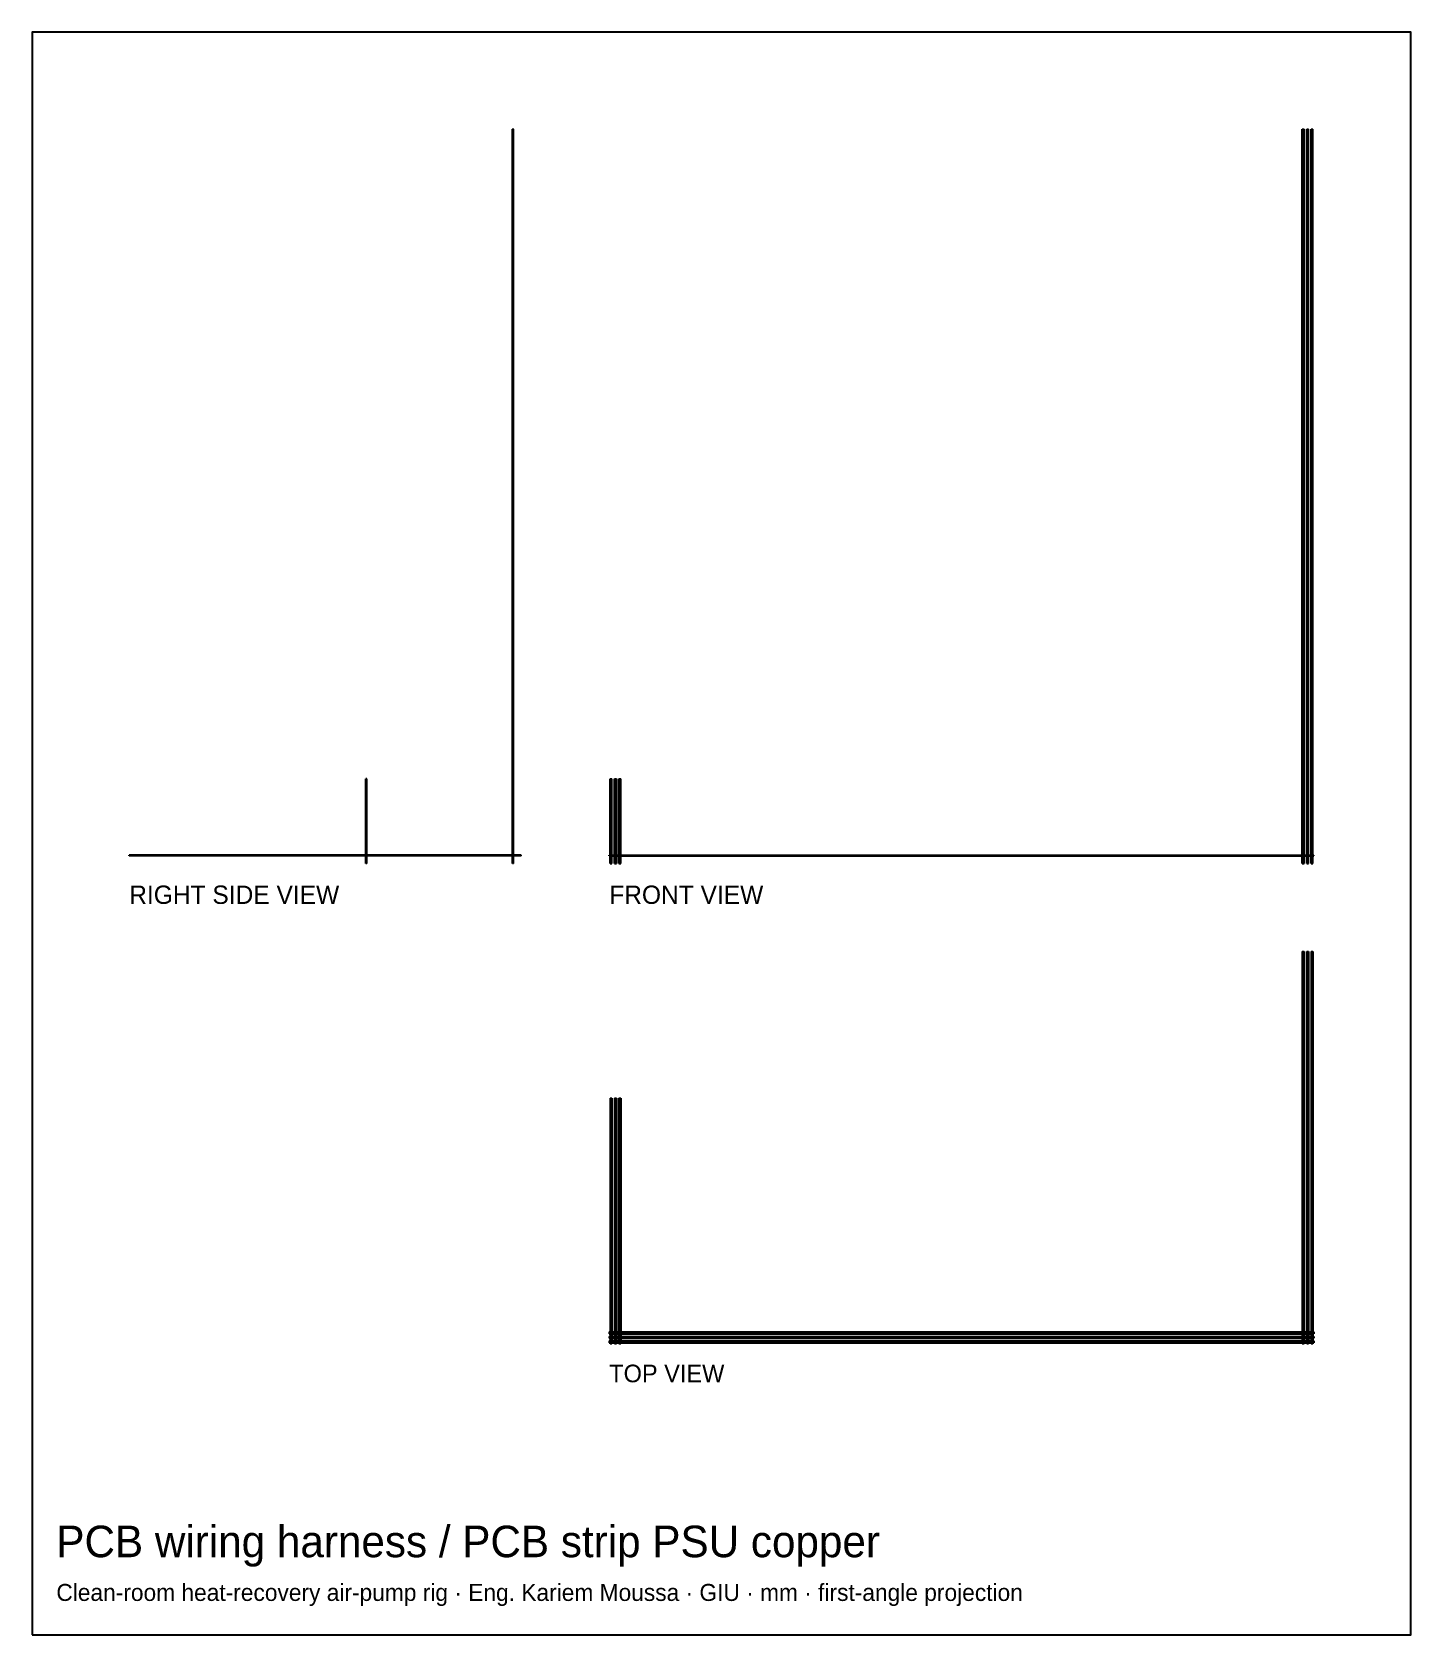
# Model space of a CAD drawing. Header units: millimetres. Extents: x -585 to -82, y -273 to 312.
import ezdxf

# ---------------------------------------------------------------- set-up
doc = ezdxf.new("R2010")
doc.units = ezdxf.units.MM
for name, color, linetype in [('BORDER', 7, 'Continuous'), ('HIDDEN', 8, 'Continuous'), ('TEXT', 5, 'Continuous'), ('VISIBLE', 7, 'Continuous')]:
    doc.layers.add(name, color=color, linetype=linetype)

msp = doc.modelspace()

# ---------------------------------------------------------------- linework, layer by layer
at = {"layer": 'BORDER'}
msp.add_lwpolyline([(-584.8544, -273.2128), (-81.7008, -273.2128), (-81.7008, 311.6992), (-584.8544, 311.6992)], close=True, dxfattribs=at)
at = {"layer": 'HIDDEN'}
for points in [[(-409.1552, 276.25), (-409.5052, 276.25)], [(-409.5052, 8.29), (-409.5052, 276.25)], [(-409.1552, 276.25), (-409.5052, 276.25)], [(-409.5052, 8.29), (-409.5052, 276.25)], [(-409.1552, 276.25), (-409.5052, 276.25)], [(-409.5052, 8.29), (-409.5052, 276.25)], [(-409.1552, 276.25), (-409.5052, 276.25)], [(-409.5052, 8.29), (-409.5052, 276.25)], [(-409.1552, 276.25), (-409.5052, 276.25)], [(-409.5052, 8.29), (-409.5052, 276.25)], [(-409.1552, 8.29), (-409.1552, 276.25)], [(-409.1552, 8.29), (-409.1552, 276.25)], [(-409.1552, 8.29), (-409.1552, 276.25)], [(-409.1552, 8.29), (-409.1552, 276.25)], [(-409.1552, 8.29), (-409.1552, 276.25)], [(-121.35, 276.25), (-120.65, 276.25)], [(-121.35, 8.29), (-121.35, 276.25)], [(-120.65, 8.29), (-120.65, 276.25)], [(-119.75, 276.25), (-119.05, 276.25)], [(-119.75, 8.29), (-119.75, 276.25)], [(-119.05, 8.29), (-119.05, 276.25)], [(-118.15, 276.25), (-117.45, 276.25)], [(-118.15, 8.29), (-118.15, 276.25)], [(-117.45, 8.29), (-117.45, 276.25)], [(-462.6552, 39.25), (-463.0052, 39.25)], [(-463.0052, 8.29), (-463.0052, 39.25)], [(-462.6552, 39.25), (-463.0052, 39.25)], [(-463.0052, 8.29), (-463.0052, 39.25)], [(-462.6552, 39.25), (-463.0052, 39.25)], [(-463.0052, 8.29), (-463.0052, 39.25)], [(-462.6552, 39.25), (-463.0052, 39.25)], [(-463.0052, 8.29), (-463.0052, 39.25)], [(-462.6552, 39.25), (-463.0052, 39.25)], [(-463.0052, 8.29), (-463.0052, 39.25)], [(-462.6552, 8.29), (-462.6552, 39.25)], [(-462.6552, 8.29), (-462.6552, 39.25)], [(-462.6552, 8.29), (-462.6552, 39.25)], [(-462.6552, 8.29), (-462.6552, 39.25)], [(-462.6552, 8.29), (-462.6552, 39.25)], [(-373.95, 39.25), (-373.25, 39.25)], [(-373.95, 8.29), (-373.95, 39.25)], [(-373.25, 8.29), (-373.25, 39.25)], [(-372.35, 39.25), (-371.65, 39.25)], [(-372.35, 8.29), (-372.35, 39.25)], [(-371.65, 8.29), (-371.65, 39.25)], [(-370.75, 39.25), (-370.05, 39.25)], [(-370.75, 8.29), (-370.75, 39.25)], [(-370.05, 8.29), (-370.05, 39.25)], [(-406.4052, 11.39), (-549.4052, 11.39)], [(-549.4052, 11.04), (-549.4052, 11.39)], [(-406.4052, 11.39), (-549.4052, 11.39)], [(-549.4052, 11.04), (-549.4052, 11.39)], [(-406.4052, 11.39), (-549.4052, 11.39)], [(-549.4052, 11.04), (-549.4052, 11.39)], [(-406.4052, 11.39), (-549.4052, 11.39)], [(-549.4052, 11.04), (-549.4052, 11.39)], [(-406.4052, 11.39), (-549.4052, 11.39)], [(-549.4052, 11.04), (-549.4052, 11.39)], [(-459.9052, 11.39), (-549.4052, 11.39)], [(-549.4052, 11.04), (-549.4052, 11.39)], [(-459.9052, 11.39), (-549.4052, 11.39)], [(-549.4052, 11.04), (-549.4052, 11.39)], [(-459.9052, 11.39), (-549.4052, 11.39)], [(-549.4052, 11.04), (-549.4052, 11.39)], [(-459.9052, 11.39), (-549.4052, 11.39)], [(-549.4052, 11.04), (-549.4052, 11.39)], [(-459.9052, 11.39), (-549.4052, 11.39)], [(-549.4052, 11.04), (-549.4052, 11.39)], [(-459.9052, 11.39), (-549.4052, 11.39)], [(-549.4052, 11.04), (-549.4052, 11.39)], [(-406.4052, 11.04), (-549.4052, 11.04)], [(-406.4052, 11.04), (-549.4052, 11.04)], [(-406.4052, 11.04), (-549.4052, 11.04)], [(-406.4052, 11.04), (-549.4052, 11.04)], [(-406.4052, 11.04), (-549.4052, 11.04)], [(-459.9052, 11.04), (-549.4052, 11.04)], [(-459.9052, 11.04), (-549.4052, 11.04)], [(-459.9052, 11.04), (-549.4052, 11.04)], [(-459.9052, 11.04), (-549.4052, 11.04)], [(-459.9052, 11.04), (-549.4052, 11.04)], [(-459.9052, 11.04), (-549.4052, 11.04)], [(-548.4052, 11.39), (-549.1052, 11.39)], [(-549.1052, 11.04), (-549.1052, 11.39)], [(-548.4052, 11.04), (-549.1052, 11.04)], [(-548.4052, 11.04), (-548.4052, 11.39)], [(-546.8052, 11.39), (-547.5052, 11.39)], [(-547.5052, 11.04), (-547.5052, 11.39)], [(-546.8052, 11.04), (-547.5052, 11.04)], [(-546.8052, 11.04), (-546.8052, 11.39)], [(-545.2052, 11.39), (-545.9052, 11.39)], [(-545.9052, 11.04), (-545.9052, 11.39)], [(-545.2052, 11.04), (-545.9052, 11.04)], [(-545.2052, 11.04), (-545.2052, 11.39)], [(-463.0052, 11.04), (-463.0052, 11.39)], [(-462.6552, 8.29), (-463.0052, 8.29)], [(-462.6552, 8.29), (-463.0052, 8.29)], [(-462.6552, 8.29), (-463.0052, 8.29)], [(-462.6552, 8.29), (-463.0052, 8.29)], [(-462.6552, 8.29), (-463.0052, 8.29)], [(-462.6552, 11.04), (-462.6552, 11.39)], [(-459.9052, 11.04), (-459.9052, 11.39)], [(-459.9052, 11.04), (-459.9052, 11.39)], [(-459.9052, 11.04), (-459.9052, 11.39)], [(-459.9052, 11.04), (-459.9052, 11.39)], [(-459.9052, 11.04), (-459.9052, 11.39)], [(-459.9052, 11.04), (-459.9052, 11.39)], [(-409.1552, 8.29), (-409.5052, 8.29)], [(-409.1552, 8.29), (-409.5052, 8.29)], [(-409.1552, 8.29), (-409.5052, 8.29)], [(-409.1552, 8.29), (-409.5052, 8.29)], [(-409.1552, 8.29), (-409.5052, 8.29)], [(-406.4052, 11.04), (-406.4052, 11.39)], [(-406.4052, 11.04), (-406.4052, 11.39)], [(-406.4052, 11.04), (-406.4052, 11.39)], [(-406.4052, 11.04), (-406.4052, 11.39)], [(-406.4052, 11.04), (-406.4052, 11.39)], [(-374.25, 11.39), (-117.15, 11.39)], [(-374.25, 11.39), (-117.15, 11.39)], [(-374.25, 11.04), (-374.25, 11.39)], [(-374.25, 11.04), (-374.25, 11.39)], [(-374.25, 11.39), (-117.15, 11.39)], [(-374.25, 11.39), (-117.15, 11.39)], [(-374.25, 11.04), (-374.25, 11.39)], [(-374.25, 11.04), (-374.25, 11.39)], [(-374.25, 11.39), (-117.15, 11.39)], [(-374.25, 11.04), (-374.25, 11.39)], [(-374.25, 11.04), (-117.15, 11.04)], [(-374.25, 11.04), (-117.15, 11.04)], [(-374.25, 11.04), (-117.15, 11.04)], [(-374.25, 11.04), (-117.15, 11.04)], [(-374.25, 11.04), (-117.15, 11.04)], [(-373.95, 11.39), (-373.25, 11.39)], [(-373.95, 11.04), (-373.95, 11.39)], [(-373.95, 11.04), (-373.95, 11.39)], [(-373.95, 11.04), (-373.25, 11.04)], [(-373.95, 8.29), (-373.25, 8.29)], [(-373.25, 11.04), (-373.25, 11.39)], [(-373.25, 11.04), (-373.25, 11.39)], [(-372.35, 11.39), (-371.65, 11.39)], [(-372.35, 11.04), (-372.35, 11.39)], [(-372.35, 11.04), (-372.35, 11.39)], [(-372.35, 11.04), (-371.65, 11.04)], [(-372.35, 8.29), (-371.65, 8.29)], [(-371.65, 11.04), (-371.65, 11.39)], [(-371.65, 11.04), (-371.65, 11.39)], [(-370.75, 11.39), (-370.05, 11.39)], [(-370.75, 11.04), (-370.75, 11.39)], [(-370.75, 11.04), (-370.75, 11.39)], [(-370.75, 11.04), (-370.05, 11.04)], [(-370.75, 8.29), (-370.05, 8.29)], [(-370.05, 11.04), (-370.05, 11.39)], [(-370.05, 11.04), (-370.05, 11.39)], [(-121.35, 11.04), (-121.35, 11.39)], [(-121.35, 11.39), (-120.65, 11.39)], [(-121.35, 11.04), (-121.35, 11.39)], [(-121.35, 11.04), (-120.65, 11.04)], [(-121.35, 8.29), (-120.65, 8.29)], [(-120.65, 11.04), (-120.65, 11.39)], [(-120.65, 11.04), (-120.65, 11.39)], [(-119.75, 11.04), (-119.75, 11.39)], [(-119.75, 11.39), (-119.05, 11.39)], [(-119.75, 11.04), (-119.75, 11.39)], [(-119.75, 11.04), (-119.05, 11.04)], [(-119.75, 8.29), (-119.05, 8.29)], [(-119.05, 11.04), (-119.05, 11.39)], [(-119.05, 11.04), (-119.05, 11.39)], [(-118.15, 11.04), (-118.15, 11.39)], [(-118.15, 11.39), (-117.45, 11.39)], [(-118.15, 11.04), (-118.15, 11.39)], [(-118.15, 11.04), (-117.45, 11.04)], [(-118.15, 8.29), (-117.45, 8.29)], [(-117.45, 11.04), (-117.45, 11.39)], [(-117.45, 11.04), (-117.45, 11.39)], [(-117.15, 11.04), (-117.15, 11.39)], [(-117.15, 11.04), (-117.15, 11.39)], [(-117.15, 11.04), (-117.15, 11.39)], [(-117.15, 11.04), (-117.15, 11.39)], [(-117.15, 11.04), (-117.15, 11.39)], [(-121.35, -23.8652), (-120.65, -23.8652)], [(-121.35, -23.8652), (-121.35, -166.8652)], [(-121.35, -26.6152), (-120.65, -26.6152)], [(-121.35, -26.6152), (-121.35, -26.9652)], [(-121.35, -26.9652), (-120.65, -26.9652)], [(-120.65, -23.8652), (-120.65, -166.8652)], [(-120.65, -26.6152), (-120.65, -26.9652)], [(-119.75, -23.8652), (-119.05, -23.8652)], [(-119.75, -23.8652), (-119.75, -166.8652)], [(-119.75, -26.6152), (-119.05, -26.6152)], [(-119.75, -26.6152), (-119.75, -26.9652)], [(-119.75, -26.9652), (-119.05, -26.9652)], [(-119.05, -23.8652), (-119.05, -166.8652)], [(-119.05, -26.6152), (-119.05, -26.9652)], [(-118.15, -23.8652), (-117.45, -23.8652)], [(-118.15, -23.8652), (-118.15, -166.8652)], [(-118.15, -26.6152), (-117.45, -26.6152)], [(-118.15, -26.6152), (-118.15, -26.9652)], [(-118.15, -26.9652), (-117.45, -26.9652)], [(-117.45, -23.8652), (-117.45, -166.8652)], [(-117.45, -26.6152), (-117.45, -26.9652)], [(-373.95, -77.3652), (-373.25, -77.3652)], [(-373.95, -77.3652), (-373.95, -166.8652)], [(-373.95, -80.1152), (-373.25, -80.1152)], [(-373.95, -80.1152), (-373.95, -80.4652)], [(-373.95, -80.4652), (-373.25, -80.4652)], [(-373.25, -77.3652), (-373.25, -166.8652)], [(-373.25, -80.1152), (-373.25, -80.4652)], [(-372.35, -77.3652), (-371.65, -77.3652)], [(-372.35, -77.3652), (-372.35, -166.8652)], [(-372.35, -80.1152), (-371.65, -80.1152)], [(-372.35, -80.1152), (-372.35, -80.4652)], [(-372.35, -80.4652), (-371.65, -80.4652)], [(-371.65, -77.3652), (-371.65, -166.8652)], [(-371.65, -80.1152), (-371.65, -80.4652)], [(-370.75, -77.3652), (-370.05, -77.3652)], [(-370.75, -77.3652), (-370.75, -166.8652)], [(-370.75, -80.1152), (-370.05, -80.1152)], [(-370.75, -80.1152), (-370.75, -80.4652)], [(-370.75, -80.4652), (-370.05, -80.4652)], [(-370.05, -77.3652), (-370.05, -166.8652)], [(-370.05, -80.1152), (-370.05, -80.4652)], [(-374.25, -162.6652), (-117.15, -162.6652)], [(-374.25, -162.6652), (-374.25, -163.3652)], [(-374.25, -163.3652), (-117.15, -163.3652)], [(-117.15, -162.6652), (-117.15, -163.3652)], [(-374.25, -164.2652), (-117.15, -164.2652)], [(-374.25, -164.2652), (-374.25, -164.9652)], [(-374.25, -164.9652), (-117.15, -164.9652)], [(-374.25, -165.8652), (-117.15, -165.8652)], [(-374.25, -165.8652), (-374.25, -166.5652)], [(-374.25, -166.5652), (-117.15, -166.5652)], [(-373.95, -166.8652), (-373.25, -166.8652)], [(-372.35, -166.8652), (-371.65, -166.8652)], [(-370.75, -166.8652), (-370.05, -166.8652)], [(-121.35, -166.8652), (-120.65, -166.8652)], [(-119.75, -166.8652), (-119.05, -166.8652)], [(-118.15, -166.8652), (-117.45, -166.8652)], [(-117.15, -164.2652), (-117.15, -164.9652)], [(-117.15, -165.8652), (-117.15, -166.5652)]]:
    msp.add_lwpolyline(points, dxfattribs=at)
at = {"layer": 'VISIBLE'}
for points in [[(-409.1552, 276.25), (-409.5052, 276.25)], [(-409.5052, 8.29), (-409.5052, 276.25)], [(-409.1552, 8.29), (-409.1552, 276.25)], [(-121.35, 276.25), (-120.65, 276.25)], [(-121.35, 11.39), (-121.35, 276.25)], [(-120.65, 11.39), (-120.65, 276.25)], [(-119.75, 276.25), (-119.05, 276.25)], [(-119.75, 11.39), (-119.75, 276.25)], [(-119.05, 11.39), (-119.05, 276.25)], [(-118.15, 276.25), (-117.45, 276.25)], [(-118.15, 11.39), (-118.15, 276.25)], [(-117.45, 11.39), (-117.45, 276.25)], [(-462.6552, 39.25), (-463.0052, 39.25)], [(-463.0052, 11.39), (-463.0052, 39.25)], [(-462.6552, 11.39), (-462.6552, 39.25)], [(-373.95, 39.25), (-373.25, 39.25)], [(-373.95, 11.39), (-373.95, 39.25)], [(-373.25, 11.39), (-373.25, 39.25)], [(-372.35, 39.25), (-371.65, 39.25)], [(-372.35, 11.39), (-372.35, 39.25)], [(-371.65, 11.39), (-371.65, 39.25)], [(-370.75, 39.25), (-370.05, 39.25)], [(-370.75, 11.39), (-370.75, 39.25)], [(-370.05, 11.39), (-370.05, 39.25)], [(-406.4052, 11.39), (-549.4052, 11.39)], [(-549.4052, 11.04), (-549.4052, 11.39)], [(-406.4052, 11.04), (-549.4052, 11.04)], [(-548.4052, 11.39), (-549.1052, 11.39)], [(-549.1052, 11.04), (-549.1052, 11.39)], [(-548.4052, 11.04), (-549.1052, 11.04)], [(-548.4052, 11.04), (-548.4052, 11.39)], [(-546.8052, 11.39), (-547.5052, 11.39)], [(-547.5052, 11.04), (-547.5052, 11.39)], [(-546.8052, 11.04), (-547.5052, 11.04)], [(-546.8052, 11.04), (-546.8052, 11.39)], [(-545.2052, 11.39), (-545.9052, 11.39)], [(-545.9052, 11.04), (-545.9052, 11.39)], [(-545.2052, 11.04), (-545.9052, 11.04)], [(-545.2052, 11.04), (-545.2052, 11.39)], [(-463.0052, 8.29), (-463.0052, 11.04)], [(-462.6552, 8.29), (-463.0052, 8.29)], [(-462.6552, 8.29), (-462.6552, 11.04)], [(-409.1552, 8.29), (-409.5052, 8.29)], [(-406.4052, 11.04), (-406.4052, 11.39)], [(-374.25, 11.39), (-117.15, 11.39)], [(-374.25, 11.04), (-374.25, 11.39)], [(-374.25, 11.04), (-117.15, 11.04)], [(-373.95, 11.39), (-373.25, 11.39)], [(-373.95, 11.04), (-373.95, 11.39)], [(-373.95, 11.04), (-373.25, 11.04)], [(-373.95, 8.29), (-373.95, 11.04)], [(-373.95, 8.29), (-373.25, 8.29)], [(-373.25, 11.04), (-373.25, 11.39)], [(-373.25, 8.29), (-373.25, 11.04)], [(-372.35, 11.39), (-371.65, 11.39)], [(-372.35, 11.04), (-372.35, 11.39)], [(-372.35, 11.04), (-371.65, 11.04)], [(-372.35, 8.29), (-372.35, 11.04)], [(-372.35, 8.29), (-371.65, 8.29)], [(-371.65, 11.04), (-371.65, 11.39)], [(-371.65, 8.29), (-371.65, 11.04)], [(-370.75, 11.39), (-370.05, 11.39)], [(-370.75, 11.04), (-370.75, 11.39)], [(-370.75, 11.04), (-370.05, 11.04)], [(-370.75, 8.29), (-370.75, 11.04)], [(-370.75, 8.29), (-370.05, 8.29)], [(-370.05, 11.04), (-370.05, 11.39)], [(-370.05, 8.29), (-370.05, 11.04)], [(-121.35, 11.39), (-120.65, 11.39)], [(-121.35, 11.04), (-121.35, 11.39)], [(-121.35, 8.29), (-121.35, 11.04)], [(-121.35, 11.04), (-120.65, 11.04)], [(-121.35, 8.29), (-120.65, 8.29)], [(-120.65, 11.04), (-120.65, 11.39)], [(-120.65, 8.29), (-120.65, 11.04)], [(-119.75, 11.39), (-119.05, 11.39)], [(-119.75, 11.04), (-119.75, 11.39)], [(-119.75, 8.29), (-119.75, 11.04)], [(-119.75, 11.04), (-119.05, 11.04)], [(-119.75, 8.29), (-119.05, 8.29)], [(-119.05, 11.04), (-119.05, 11.39)], [(-119.05, 8.29), (-119.05, 11.04)], [(-118.15, 11.39), (-117.45, 11.39)], [(-118.15, 11.04), (-118.15, 11.39)], [(-118.15, 8.29), (-118.15, 11.04)], [(-118.15, 11.04), (-117.45, 11.04)], [(-118.15, 8.29), (-117.45, 8.29)], [(-117.45, 11.04), (-117.45, 11.39)], [(-117.45, 8.29), (-117.45, 11.04)], [(-117.15, 11.04), (-117.15, 11.39)], [(-121.35, -23.8652), (-120.65, -23.8652)], [(-121.35, -23.8652), (-121.35, -166.8652)], [(-121.35, -26.6152), (-120.65, -26.6152)], [(-121.35, -26.6152), (-121.35, -26.9652)], [(-121.35, -26.9652), (-120.65, -26.9652)], [(-120.65, -23.8652), (-120.65, -166.8652)], [(-120.65, -26.6152), (-120.65, -26.9652)], [(-119.75, -23.8652), (-119.05, -23.8652)], [(-119.75, -23.8652), (-119.75, -166.8652)], [(-119.75, -26.6152), (-119.05, -26.6152)], [(-119.75, -26.6152), (-119.75, -26.9652)], [(-119.75, -26.9652), (-119.05, -26.9652)], [(-119.05, -23.8652), (-119.05, -166.8652)], [(-119.05, -26.6152), (-119.05, -26.9652)], [(-118.15, -23.8652), (-117.45, -23.8652)], [(-118.15, -23.8652), (-118.15, -166.8652)], [(-118.15, -26.6152), (-117.45, -26.6152)], [(-118.15, -26.6152), (-118.15, -26.9652)], [(-118.15, -26.9652), (-117.45, -26.9652)], [(-117.45, -23.8652), (-117.45, -166.8652)], [(-117.45, -26.6152), (-117.45, -26.9652)], [(-373.95, -77.3652), (-373.25, -77.3652)], [(-373.95, -77.3652), (-373.95, -166.8652)], [(-373.95, -80.1152), (-373.25, -80.1152)], [(-373.95, -80.1152), (-373.95, -80.4652)], [(-373.95, -80.4652), (-373.25, -80.4652)], [(-373.25, -77.3652), (-373.25, -166.8652)], [(-373.25, -80.1152), (-373.25, -80.4652)], [(-372.35, -77.3652), (-371.65, -77.3652)], [(-372.35, -77.3652), (-372.35, -166.8652)], [(-372.35, -80.1152), (-371.65, -80.1152)], [(-372.35, -80.1152), (-372.35, -80.4652)], [(-372.35, -80.4652), (-371.65, -80.4652)], [(-371.65, -77.3652), (-371.65, -166.8652)], [(-371.65, -80.1152), (-371.65, -80.4652)], [(-370.75, -77.3652), (-370.05, -77.3652)], [(-370.75, -77.3652), (-370.75, -166.8652)], [(-370.75, -80.1152), (-370.05, -80.1152)], [(-370.75, -80.1152), (-370.75, -80.4652)], [(-370.75, -80.4652), (-370.05, -80.4652)], [(-370.05, -77.3652), (-370.05, -166.8652)], [(-370.05, -80.1152), (-370.05, -80.4652)], [(-374.25, -162.6652), (-117.15, -162.6652)], [(-374.25, -162.6652), (-374.25, -163.3652)], [(-374.25, -163.3652), (-117.15, -163.3652)], [(-117.15, -162.6652), (-117.15, -163.3652)], [(-374.25, -164.2652), (-117.15, -164.2652)], [(-374.25, -164.2652), (-374.25, -164.9652)], [(-374.25, -164.9652), (-117.15, -164.9652)], [(-374.25, -165.8652), (-117.15, -165.8652)], [(-374.25, -165.8652), (-374.25, -166.5652)], [(-374.25, -166.5652), (-117.15, -166.5652)], [(-373.95, -166.8652), (-373.25, -166.8652)], [(-372.35, -166.8652), (-371.65, -166.8652)], [(-370.75, -166.8652), (-370.05, -166.8652)], [(-121.35, -166.8652), (-120.65, -166.8652)], [(-119.75, -166.8652), (-119.05, -166.8652)], [(-118.15, -166.8652), (-117.45, -166.8652)], [(-117.15, -164.2652), (-117.15, -164.9652)], [(-117.15, -165.8652), (-117.15, -166.5652)]]:
    msp.add_lwpolyline(points, dxfattribs=at)

# ---------------------------------------------------------------- texts
at = {"layer": 'TEXT'}
for s, height, p in [('RIGHT SIDE VIEW', 6.699, (-549.4052, -6.4478)), ('FRONT VIEW', 6.699, (-374.25, -6.4478)), ('TOP VIEW', 6.4275, (-374.25, -181.0057)), ('PCB wiring harness / PCB strip PSU copper', 11.520995, (-575.9921, -244.8535)), ('Clean-room heat-recovery air-pump rig · Eng. Kariem Moussa · GIU · mm · first-angle projection', 6.203613, (-575.9921, -260.8056))]:
    msp.add_text(s, height=height, dxfattribs=at).set_placement(p)

doc.saveas('drawing.dxf')
